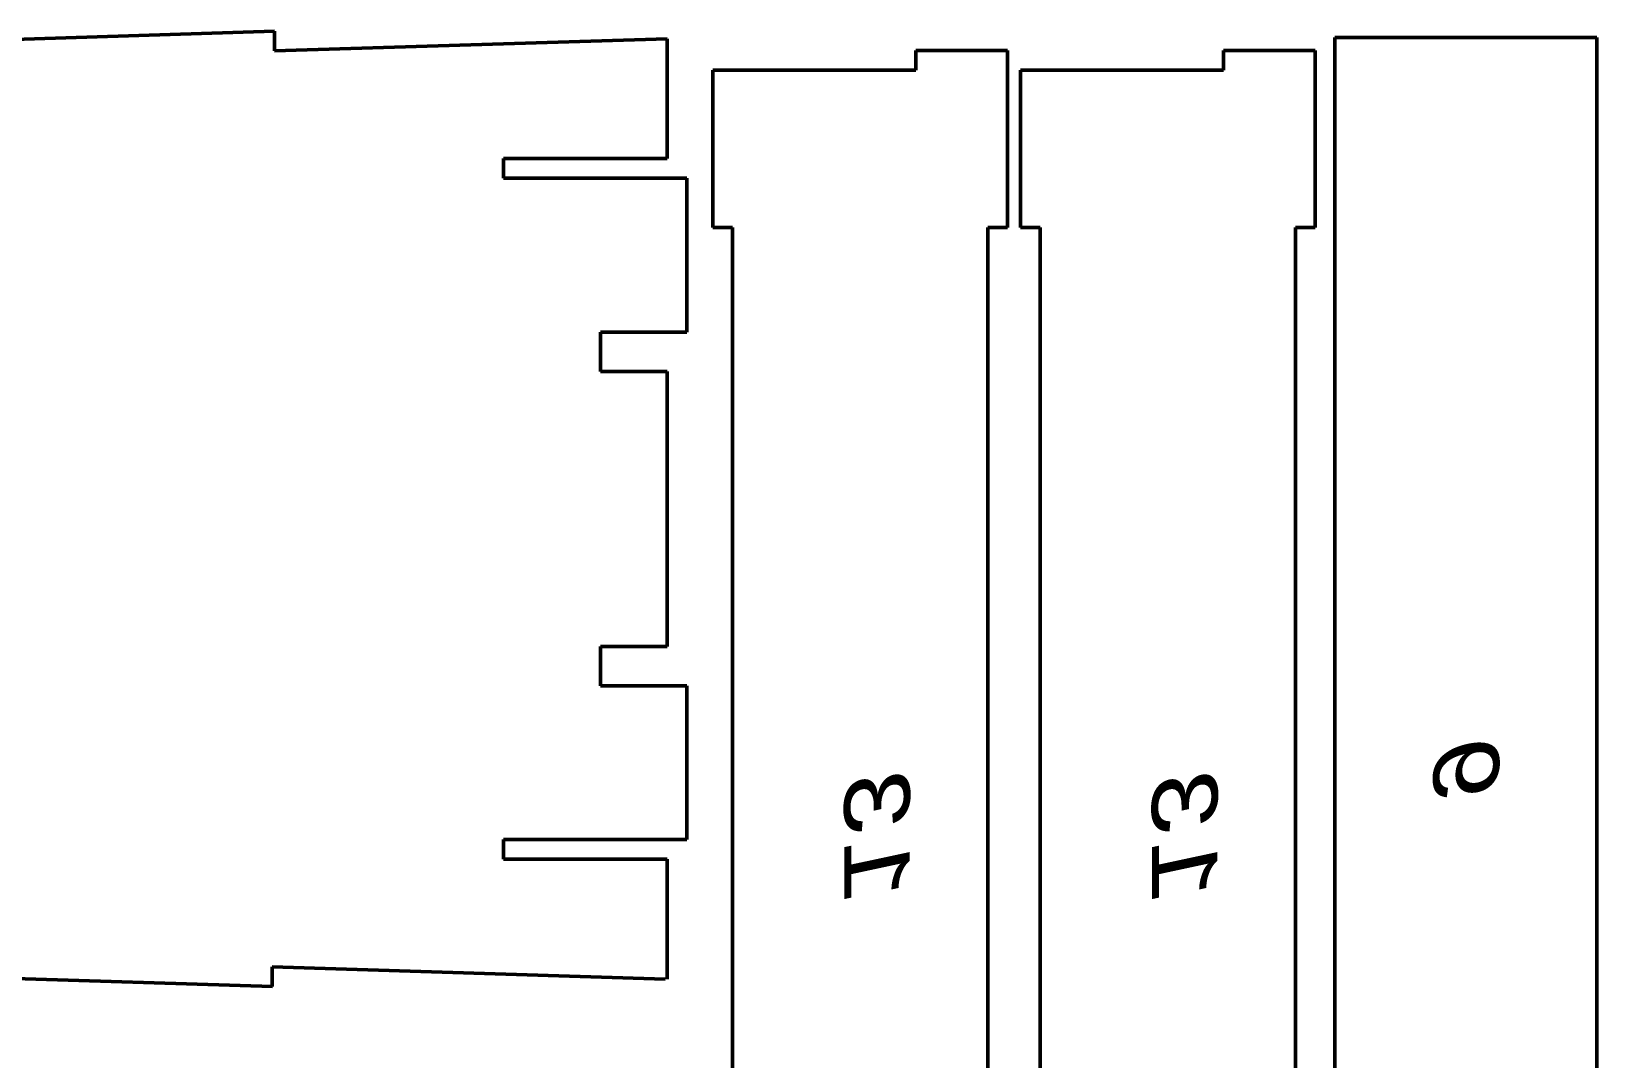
# Model space of a CAD drawing. Header units: millimetres. Extents: x -237 to 1000, y -57 to 526.
# Drawn here: x 760.9 to 1000, y 136 to 292.9 of the extents above; entities that cross this region are included whole.
import ezdxf

# ---------------------------------------------------------------- set-up
doc = ezdxf.new("R2010")
doc.units = ezdxf.units.MM
doc.layers.add('Graviranje', color=1, linetype='Continuous', lineweight=25, true_color=0xff0000)
doc.layers.add('Rez', color=30, linetype='Continuous', lineweight=50, true_color=0xff7f00)
doc.styles.add('textstyle13', font='')
doc.styles.add('textstyle9', font='')
doc.styles.get('textstyle13').set_extended_font_data('CourierCad', italic=True)
doc.styles.get('textstyle9').set_extended_font_data('CourierCad', italic=True)

# ---------------------------------------------------------------- blocks, each defined once
blk = doc.blocks.new('Dno')
at = {"layer": 'Rez'}
for p, q in [((-59.97, 72.95), (-119.97, 71.07)), ((-60, 69.94), (-60, 72.95)), ((0, 71.82), (-60, 69.94)), ((0, 53.5), (0, 71.82)), ((-25, 53.5), (-25, 50.5)), ((0, 53.5), (-25, 53.5)), ((3, 50.5), (-25, 50.5)), ((3, 27), (3, 50.5)), ((-10.22, 21), (-10.22, 27)), ((-10.22, 27), (3, 27)), ((0, 21), (-10.22, 21)), ((0, 21), (0, -21)), ((-10.22, -21), (-10.22, -27)), ((0, -21), (-10.22, -21)), ((-10.22, -27), (3, -27)), ((3, -27), (3, -50.5)), ((-25, -53.5), (-25, -50.5)), ((3, -50.5), (-25, -50.5)), ((0, -53.5), (-25, -53.5)), ((0, -53.5), (0, -71.82)), ((-60.3, -72.93), (-120.3, -71.06)), ((-0.33, -71.81), (-60.33, -69.93)), ((-60.33, -69.93), (-60.33, -72.93))]:
    blk.add_line(p, q, dxfattribs=at)
blk = doc.blocks.new('stena_znotraj')
at = {"layer": 'Rez'}
for p, q in [((-7, 0), (20, 0)), ((-7, 0), (-7, -14)), ((20, 0), (20, -3)), ((193, -3), (193, 0)), ((220, 0), (193, 0)), ((220, 0), (220, -14)), ((20, -3), (193, -3)), ((-7, -14), (-4, -14)), ((-4, -14), (-4, -45)), ((220, -14), (217, -14)), ((217, -14), (217, -45)), ((20, -45), (20, -42)), ((20, -42), (193, -42)), ((193, -42), (193, -45)), ((-4, -45), (20, -45)), ((217, -45), (193, -45))]:
    blk.add_line(p, q, dxfattribs=at)
at = {"layer": 'Graviranje', "insert": (100, -20), "char_height": 10, "attachment_point": 5, "style": 'textstyle13'}
blk.add_mtext('13', dxfattribs=at)
blk = doc.blocks.new('R7-LD')
at = {"layer": 'Rez'}
for p, q in [((222, 40), (0, 40)), ((0, 40), (0, 0)), ((222, 0), (222, 40)), ((0, 0), (222, 0))]:
    blk.add_line(p, q, dxfattribs=at)
at = {"layer": 'Graviranje', "insert": (110, 20), "char_height": 10, "attachment_point": 5, "style": 'textstyle9'}
blk.add_mtext('9', dxfattribs=at)

msp = doc.modelspace()

# ---------------------------------------------------------------- block references
at = {"layer": 'Rez'}
msp.add_blockref('Dno', (858.04, 220), dxfattribs=at)
at = {"layer": 'Rez', "yscale": -1, "rotation": 90}
for name, p in [('R7-LD', (960, 70)), ('stena_znotraj', (910, 70)), ('stena_znotraj', (957, 70))]:
    msp.add_blockref(name, p, dxfattribs=at)

doc.saveas('drawing.dxf')
